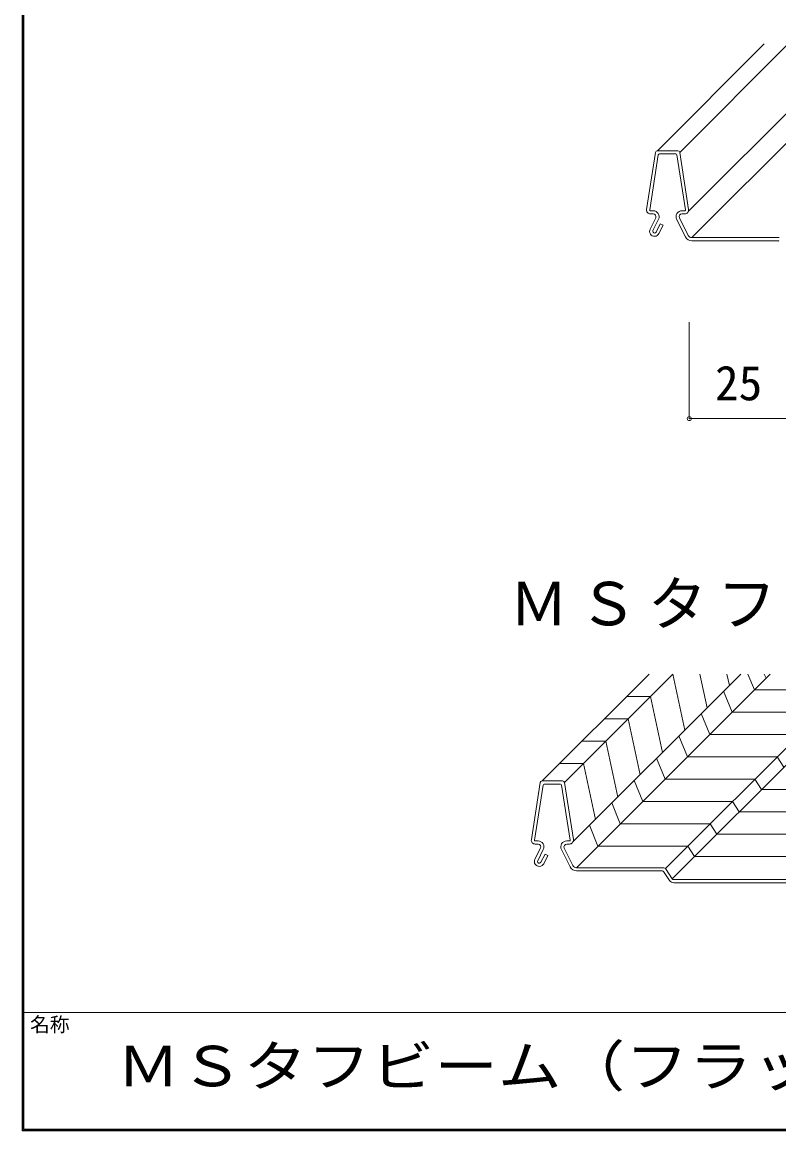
# Model space of a CAD drawing. Units: millimetres, scale not verified, with parts at other scales. Extents: x -383 to 396, y -269 to 284.
# Drawn here: x -383.2 to -191.7, y -268.6 to 12.2 of the extents above; entities that cross this region are included whole.
import ezdxf
from ezdxf.enums import TextEntityAlignment as Align

# ---------------------------------------------------------------- set-up
doc = ezdxf.new("R2010")
doc.units = ezdxf.units.MM
doc.header["$LTSCALE"] = 2
doc.header["$PDMODE"] = 32
doc.header["$PDSIZE"] = 1
doc.layers.add('0-0', color=7, linetype='Continuous', lineweight=18)
doc.layers.add('8-0', color=7, linetype='Continuous', lineweight=18)
doc.styles.add('ＭＳ ゴシック', font='')
doc.styles.get('ＭＳ ゴシック').set_extended_font_data('MS Gothic')

msp = doc.modelspace()

# ---------------------------------------------------------------- linework, layer by layer
at = {"layer": '0-0'}
for p, q in [((-222.387, -20.341), (-195.338, 6.709)), ((-216.749, -20.764), (-189.277, 6.709)), ((-214.59, -35.761), (-172.12, 6.709)), ((-213.697, -42.341), (-164.648, 6.709)), ((-222.881, -20.764), (-225.135, -35.186)), ((-222.17, -21.394), (-224.344, -35.31)), ((-217.243, -20.341), (-222.387, -20.341)), ((-217.757, -21.141), (-221.874, -21.141)), ((-217.46, -21.394), (-215.286, -35.31)), ((-216.749, -20.764), (-214.496, -35.186)), ((-223.448, -35.541), (-224.147, -35.541)), ((-223.448, -36.341), (-224.147, -36.341)), ((-215.484, -35.541), (-216.183, -35.541)), ((-216.183, -36.341), (-215.484, -36.341)), ((-222.822, -37.354), (-224.241, -40.193)), ((-222.106, -37.712), (-223.526, -40.551)), ((-221.673, -38.857), (-222.721, -40.954)), ((-220.957, -39.215), (-222.005, -41.311)), ((-221.673, -38.857), (-220.957, -39.215)), ((-217.524, -37.712), (-215.307, -42.146)), ((-216.809, -37.354), (-214.592, -41.788)), ((-191.583, -42.341), (-213.697, -42.341)), ((-191.904, -43.141), (-213.697, -43.141)), ((-214.315, -88.196), (-214.315, -63.781)), ((-214.315, -88.196), (-189.315, -88.196)), ((-245.923, -180.395), (-218.451, -152.923)), ((-242.871, -201.972), (-193.821, -152.923)), ((-223.738, -175.368), (-201.294, -152.923)), ((-220.34, -202.195), (-171.068, -152.923)), ((-218.637, -204.75), (-166.81, -152.923)), ((-215.479, -167.108), (-218.487, -152.959)), ((-209.822, -161.452), (-211.635, -152.923)), ((-204.166, -155.795), (-204.776, -152.923)), ((-197.839, -156.94), (-199.462, -152.923)), ((-195.396, -152.923), (-194.871, -153.972)), ((-175.086, -156.94), (-197.839, -156.94)), ((-224.144, -158.616), (-230.205, -158.616)), ((-221.136, -172.765), (-224.144, -158.616)), ((-203.495, -162.597), (-205.646, -157.275)), ((-180.742, -162.597), (-203.495, -162.597)), ((-229.801, -164.273), (-235.861, -164.273)), ((-226.793, -178.422), (-229.801, -164.273)), ((-209.152, -168.254), (-211.303, -162.932)), ((-186.399, -168.254), (-209.152, -168.254)), ((-235.457, -169.93), (-241.518, -169.93)), ((-232.45, -184.079), (-235.457, -169.93)), ((-214.809, -173.911), (-216.959, -168.589)), ((-192.056, -173.911), (-214.809, -173.911)), ((-192.056, -173.911), (-190.353, -176.465)), ((-241.114, -175.586), (-247.175, -175.586)), ((-243.764, -195.393), (-224.111, -175.74)), ((-238.107, -189.736), (-241.114, -175.586)), ((-220.466, -179.567), (-222.616, -174.245)), ((-197.713, -179.567), (-220.466, -179.567)), ((-218.172, -177.273), (-218.152, -177.4)), ((-197.713, -179.567), (-196.01, -182.122)), ((-252.055, -180.395), (-254.308, -194.818)), ((-251.344, -181.026), (-253.518, -194.941)), ((-246.417, -179.972), (-251.561, -179.972)), ((-246.93, -180.772), (-251.047, -180.772)), ((-246.634, -181.026), (-244.46, -194.941)), ((-245.923, -180.395), (-243.669, -194.818)), ((-226.123, -185.224), (-228.273, -179.902)), ((-196.01, -182.122), (75.46, -182.122)), ((-203.37, -185.224), (-226.123, -185.224)), ((-203.37, -185.224), (-201.667, -187.779)), ((-231.78, -190.881), (-233.93, -185.559)), ((-201.667, -187.779), (69.803, -187.779)), ((-209.027, -190.881), (-231.78, -190.881)), ((-209.027, -190.881), (-207.324, -193.436)), ((-237.437, -196.538), (-239.587, -191.216)), ((-207.324, -193.436), (64.147, -193.436)), ((-252.621, -195.172), (-253.32, -195.172)), ((-252.621, -195.972), (-253.32, -195.972)), ((-244.657, -195.172), (-245.356, -195.172)), ((-245.356, -195.972), (-244.657, -195.972)), ((-214.684, -196.538), (-237.437, -196.538)), ((-214.684, -196.538), (-212.98, -199.093)), ((-251.995, -196.985), (-253.415, -199.825)), ((-251.28, -197.343), (-252.7, -200.183)), ((-250.846, -198.488), (-251.895, -200.585)), ((-250.131, -198.846), (-251.179, -200.943)), ((-250.846, -198.488), (-250.131, -198.846)), ((-246.698, -197.343), (-244.481, -201.777)), ((-245.982, -196.985), (-243.765, -201.419)), ((-212.98, -199.093), (58.49, -199.093)), ((-220.756, -201.972), (-242.871, -201.972)), ((-220.34, -202.195), (-218.637, -204.75)), ((-221.078, -202.772), (-242.871, -202.772)), ((-220.828, -202.906), (-219.303, -205.193)), ((-218.221, -204.972), (53.351, -204.972)), ((-218.221, -205.772), (53.511, -205.772))]:
    msp.add_line(p, q, dxfattribs=at)
for points in [[(-251.561, -179.972), (-225.003, -153.415), (-224.511, -152.923)], [(-224.111, -175.74), (-223.832, -175.461), (-223.738, -175.368)]]:
    msp.add_lwpolyline(points, dxfattribs=at)
for centre, radius, start, end in [((-222.387, -20.841), 0.5, 90, 171.11934), ((-221.874, -21.441), 0.3, 90, 171.11934), ((-217.757, -21.441), 0.3, 8.88066, 90), ((-217.243, -20.841), 0.5, 8.88066, 90), ((-224.147, -35.341), 1, 171.11934, 270), ((-224.147, -35.341), 0.2, 171.11934, 270), ((-223.448, -37.041), 1.5, 333.43495, 90), ((-223.448, -37.041), 0.7, 333.43495, 90), ((-216.183, -37.041), 1.5, 90, 206.56505), ((-216.183, -37.041), 0.7, 90, 206.56505), ((-215.484, -35.341), 1, 270, 8.88066), ((-215.484, -35.341), 0.2, 270, 8.88066), ((-223.123, -40.752), 1.25, 153.43495, 333.43495), ((-223.123, -40.752), 0.45, 153.43495, 333.43495), ((-213.697, -41.341), 1, 206.56505, 270), ((-213.697, -41.341), 1.8, 206.56505, 270), ((-191.904, -43.441), 0.3, 33.69007, 90), ((-251.561, -180.472), 0.5, 90, 171.11934), ((-251.047, -181.072), 0.3, 90, 171.11934), ((-246.93, -181.072), 0.3, 8.88066, 90), ((-246.417, -180.472), 0.5, 8.88066, 90), ((-253.32, -194.972), 1, 171.11934, 270), ((-253.32, -194.972), 0.2, 171.11934, 270), ((-252.621, -196.672), 1.5, 333.43495, 90), ((-252.621, -196.672), 0.7, 333.43495, 90), ((-245.356, -196.672), 1.5, 90, 206.56505), ((-245.356, -196.672), 0.7, 90, 206.56505), ((-244.657, -194.972), 1, 270, 8.88066), ((-244.657, -194.972), 0.2, 270, 8.88066), ((-252.297, -200.384), 1.25, 153.43495, 333.43495), ((-252.297, -200.384), 0.45, 153.43495, 333.43495), ((-242.871, -200.972), 1.8, 206.56505, 270), ((-242.871, -200.972), 1, 206.56505, 270), ((-220.756, -202.472), 0.5, 33.69007, 90), ((-221.078, -203.072), 0.3, 33.69007, 90), ((-218.221, -204.472), 0.5, 213.69007, 270), ((-218.221, -204.472), 1.3, 213.69007, 270)]:
    msp.add_arc(centre, radius, start, end, dxfattribs=at)
msp.add_point((-214.315, -88.196), dxfattribs=at)
at = {"layer": '8-0'}
for p, q in [((-383.214, 283.542), (-383.214, -268.609)), ((-382.814, 283.142), (-382.814, -268.209)), ((-382.814, -238.609), (395.564, -238.609)), ((-383.214, -268.609), (395.964, -268.609)), ((-382.814, -268.209), (395.564, -268.209))]:
    msp.add_line(p, q, dxfattribs=at)
msp.add_lwpolyline([(-383.014, 283.342), (-383.014, -268.409), (395.764, -268.409)], dxfattribs=at)

# ---------------------------------------------------------------- texts
at = {"layer": '0-0', "style": 'ＭＳ ゴシック'}
msp.add_text('25', height=8.798, dxfattribs=at).set_placement((-207.815, -86.196), align=Align.BOTTOM_LEFT)
at = {"layer": '0-0', "insert": (-259.933, -141.991), "char_height": 11, "attachment_point": 7, "style": 'ＭＳ ゴシック'}
msp.add_mtext('\\T1.17;ＭＳタフビーム（さざ波タイプ）', dxfattribs=at)
at = {"layer": '8-0', "style": 'ＭＳ ゴシック'}
msp.add_text('名称', height=3.666, dxfattribs=at).set_placement((-381.214, -244.609), align=Align.BOTTOM_LEFT)
at = {"layer": '8-0', "style": 'ＭＳ ゴシック', "width": 1.15}
msp.add_text('ＭＳタフビーム（フラットタイプ・サザナミタイプ） ', height=10.26, dxfattribs=at).set_placement((-359.325, -260.409), align=Align.BOTTOM_LEFT)

doc.saveas('drawing.dxf')
